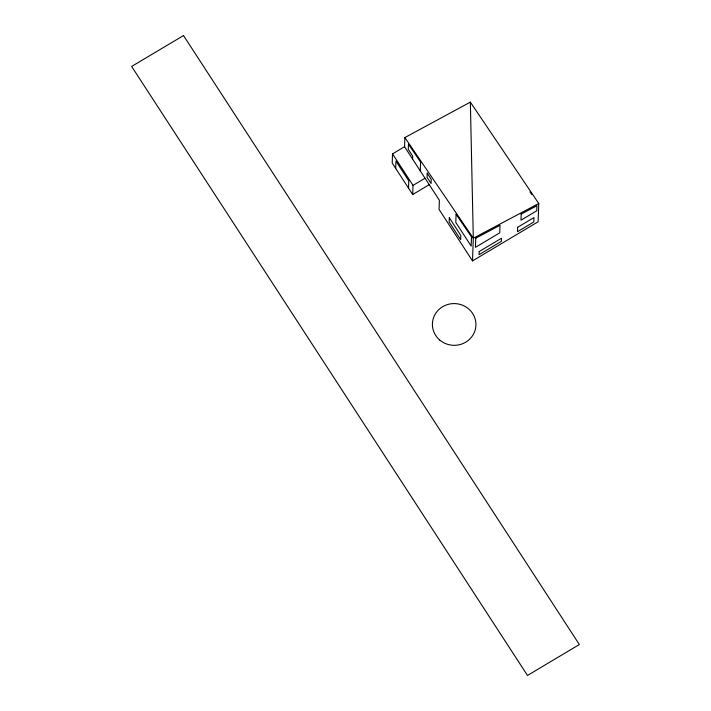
<?xml version="1.0" encoding="UTF-8"?>
<svg xmlns="http://www.w3.org/2000/svg" width="711" height="711" viewBox="0 0 711 711"><rect width="100%" height="100%" fill="white"/><g stroke="black" fill="none" stroke-linecap="round" stroke-linejoin="round"><path stroke-width="1.07" d="M404.559 146.715L439.38 200.28L439.06 209.425L472.513 260.893L538.111 221.796L538.751 203.506L470.353 102.126L404.879 137.57L404.559 146.715L392.534 153.878L392.214 163.032L412.691 194.538L429.346 184.611M395.689 168.383L395.947 161.068L408.772 180.79L408.514 188.104M412.611 159.104L412.709 156.171L408.265 149.337L408.452 144.164L420.601 162.037L420.29 170.916M412.691 194.538L413.011 185.393L392.534 153.878M472.513 260.893L473.304 238.212L470.353 102.126M413.011 185.393L425.045 178.221M538.751 203.506L473.304 238.212L404.879 137.57M529.988 191.863L531.784 194.521M427.204 173.164L427.062 177.341L431.079 183.518L431.221 179.341L427.204 173.164M449.316 217.753L449.165 221.992L460.666 239.687L460.817 235.457L449.316 217.753M456.089 214.233L455.795 222.463L471.171 246.104L471.491 236.887L456.089 214.233M475.757 238.167L475.437 247.33L499.744 232.844L500.011 225.307L475.757 238.167M479.178 251.561L479.072 254.671L501.362 241.385L501.468 238.274L479.178 251.561M517.635 227.298L517.484 231.715L533.81 221.983L533.961 217.575L517.635 227.298M521.19 214.082L520.976 220.197L536.752 210.794L536.929 205.728L521.19 214.082M183.509 35.55L131.642 66.461L527.491 675.45L579.358 644.539L183.509 35.55M439.611 339.938A21.774 20.877 2 0 0 475.463 328.846A21.774 20.877 2 0 0 447.432 304.584A21.774 20.877 2 0 0 439.611 339.938"/></g></svg>
